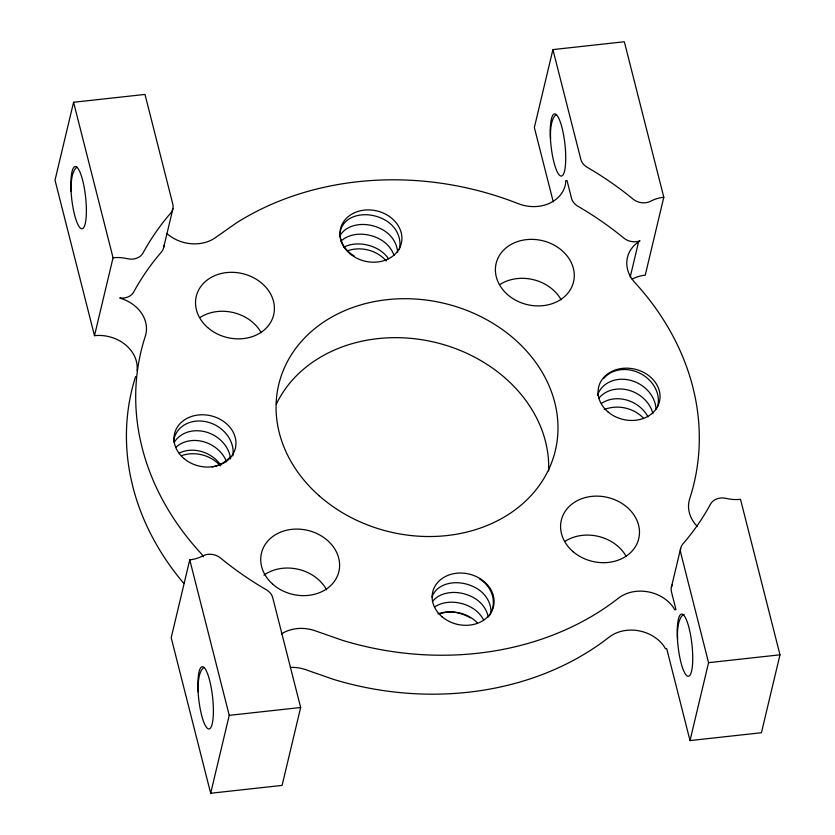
<?xml version="1.0" encoding="UTF-8"?>
<svg xmlns="http://www.w3.org/2000/svg" width="835" height="835" viewBox="0 0 835 835"><rect width="100%" height="100%" fill="white"/><g stroke="black" fill="none" stroke-linecap="round" stroke-linejoin="round"><path stroke-width="1.25" d="M73.574 102.267L113.059 257.764A35.529 29.35 13.4 0 1 127.484 258.725A14.247 11.763 13.4 0 0 143.015 252.995A313.021 258.579 13.4 0 1 168.294 215.9L170.956 212.779A14.07 11.627 13.4 0 0 172.772 203.99L144.987 94.428L73.574 102.267L55.016 180.183L94.491 335.67A35.529 29.35 13.4 0 1 108.915 336.63L112.37 337.611A35.529 29.35 13.4 0 1 137.034 370.583M94.491 335.67L113.059 257.764M163.65 247.567L172.929 208.614M189.754 559.847L171.196 637.752L210.671 793.25L282.094 785.401L300.652 707.495L272.795 597.933A14.07 11.627 13.4 0 0 266.741 590.011L262.681 587.621A313.021 258.579 13.4 0 1 220.44 557.947A14.247 11.763 13.4 0 0 202.926 555.859A35.529 29.35 13.4 0 1 189.754 559.847L229.239 715.345L210.671 793.25M632.074 279.14A35.529 29.35 13.4 0 1 645.246 275.153L663.804 197.248L624.329 41.75L552.906 49.599L534.348 127.504L553.261 201.83M630.206 277.043L638.587 241.858L640.017 240.793A14.247 11.763 13.4 0 1 623.839 238.1A313.021 258.579 13.4 0 0 581.598 208.426L577.538 206.036A14.07 11.627 13.4 0 1 571.484 198.114L567.017 180.506L565.786 180.642L565.546 183.888A35.529 29.35 13.4 0 1 518.097 203.604A284.203 234.781 13.4 0 0 236.733 222.715L216.693 236.722A35.529 29.35 13.4 0 1 166.854 233.466M671.35 587.433L680.629 548.48M690.013 740.572L708.571 662.666L680.796 553.104A14.07 11.627 13.4 0 1 682.602 544.316L685.264 541.184A313.021 258.579 13.4 0 0 710.543 504.089A14.247 11.763 13.4 0 1 726.085 498.37A35.529 29.35 13.4 0 0 740.509 499.33L779.984 654.817L761.426 732.733L690.013 740.572L666.706 648.607L665.474 648.743L663.637 645.737A35.529 29.35 13.4 0 0 609.028 637.23A284.203 234.781 13.4 0 1 333.322 679.325L307.624 670.348A35.529 29.35 13.4 0 0 290.309 667.395M229.239 715.345L300.652 707.495M708.571 662.666L779.984 654.817M552.906 49.599L580.774 159.151A14.07 11.627 13.4 0 0 586.817 167.084L590.877 169.463A313.021 258.579 13.4 0 1 633.118 199.148A14.247 11.763 13.4 0 0 650.642 201.235A35.529 29.35 13.4 0 1 663.804 197.248M183.877 583.477A284.808 235.282 13.4 0 1 132.838 486.711L130.688 477.349A284.808 235.282 13.4 0 1 135.594 376.575M276.302 404.192A142.18 117.453 13.4 0 1 436.047 342.58A142.18 117.453 13.4 0 1 548.616 470.94M500.228 284.328A39.798 32.878 13.4 0 1 561.151 299.89M200.223 317.363A39.798 32.878 13.4 0 1 261.209 332.706M263.943 575.127A39.798 32.878 13.4 0 1 326.621 589.875M564.836 541.477A39.798 32.878 13.4 0 1 626.01 556.047M604.154 409.63A31.271 25.833 13.4 0 1 643.148 417.855M439.93 613.84A31.271 25.833 13.4 0 1 477.213 622.722M181.79 455.576A31.271 25.833 13.4 0 1 220.304 465.815M347.725 250.719A31.271 25.833 13.4 0 1 386.24 260.958M672.436 584.563A14.07 11.627 13.4 0 0 671.517 592.057L675.985 609.654L674.753 609.79L672.927 606.784A35.529 29.35 13.4 0 0 618.307 598.278A284.203 234.781 13.4 0 1 342.601 640.372L316.903 631.396A35.529 29.35 13.4 0 0 281.447 633.911M697.35 526.488A35.529 29.35 13.4 0 1 689.783 498.474A284.808 235.282 13.4 0 0 695.033 396.604L692.873 387.242A284.808 235.282 13.4 0 0 634.997 282.71A35.529 29.35 13.4 0 1 638.587 241.858M163.837 245.271A14.07 11.627 13.4 0 1 161.677 251.732L159.015 254.852A313.021 258.579 13.4 0 0 133.736 291.958A14.247 11.763 13.4 0 1 119.76 297.959L121.649 298.659A35.529 29.35 13.4 0 1 145.217 336.526A284.808 235.282 13.4 0 0 139.967 438.396L142.127 447.758A284.808 235.282 13.4 0 0 200.003 552.29A35.529 29.35 13.4 0 1 203.458 556.684M677.602 639.099A30.926 11.21 81.7 0 1 684.115 614.414M341.035 241.117A30.916 22.952 17.9 0 1 381.522 240.146A30.916 27.597 6.7 0 1 393.995 255.406M354.51 256.314A30.916 22.952 17.9 0 1 344.625 222.726A30.916 22.952 17.9 0 1 386.156 220.67A30.916 27.597 6.7 0 1 399.328 249.655M397.627 252.514A30.916 27.597 6.7 0 0 383.839 230.418A30.916 22.952 17.9 0 0 339.803 236.086M343.822 247.202A30.916 22.952 17.9 0 1 379.205 249.884A30.916 27.597 6.7 0 1 388.515 258.766M230.648 458.885A30.916 26.198 27.9 0 0 208.051 432.655A30.916 26.198 27.9 0 0 175.987 439.888A30.916 24.351 0.9 0 0 174.129 442.54M232.819 455.889A30.916 26.198 27.9 0 0 213.948 424.378A30.916 26.198 27.9 0 0 178.304 430.15A30.916 24.351 0.9 0 0 173.596 441.6M175.934 447.216A30.916 26.198 27.9 0 1 226.619 461.818M230.491 456.568A30.916 24.351 0.9 0 1 212.111 466.942M179.191 453.134A30.916 26.198 27.9 0 1 220.826 465.126M432.405 601.607A30.916 22.952 17.9 0 1 474.885 598.403A30.916 27.597 6.7 0 1 488.245 617.055M483.674 620.123A30.916 27.597 6.7 0 0 472.558 608.151A30.916 22.952 17.9 0 0 434.45 607.139M491.022 612.504A30.916 27.597 6.7 0 0 477.202 588.675A30.916 22.952 17.9 0 0 432.039 597.004M479.52 578.937A30.916 27.597 6.7 0 1 489.268 615.927M437.905 613.85A30.916 22.952 17.9 0 1 470.241 617.879M601.482 403.399A30.916 26.198 27.9 0 1 648.012 416.801M603.538 378.673A30.916 26.198 27.9 0 1 640.915 373.777A30.916 26.198 27.9 0 1 657.281 407.637M656.028 409.119A30.916 26.198 27.9 0 0 634.203 381.511A30.916 26.198 27.9 0 0 601.221 388.411A30.916 24.351 0.9 0 0 597.411 395.362M598.904 398.149A30.916 26.198 27.9 0 1 629.141 390.331A30.916 26.198 27.9 0 1 652.939 413.732M71.246 191.58A30.926 11.21 81.7 0 1 77.102 167.198M198.25 691.777A30.926 11.21 81.7 0 1 204.105 667.405M550.599 138.902A30.926 11.21 81.7 0 1 556.444 114.531M319.127 495.729A142.18 117.453 13.4 0 0 553.803 456.213A142.18 117.453 13.4 0 0 378.13 300.913A142.18 117.453 13.4 0 0 319.127 495.729M507.409 294.473A39.798 32.878 13.4 0 0 573.113 283.472A39.798 32.878 13.4 0 0 523.994 239.969A39.798 32.878 13.4 0 0 507.409 294.473M207.654 327.529A39.798 32.878 13.4 0 0 273.275 316.298A39.798 32.878 13.4 0 0 223.968 272.951A39.798 32.878 13.4 0 0 207.654 327.529M272.492 583.978A39.798 32.878 13.4 0 0 338.352 573.468A39.798 32.878 13.4 0 0 289.641 529.64A39.798 32.878 13.4 0 0 272.492 583.978M573.154 551.726A39.798 32.878 13.4 0 0 638.483 539.629A39.798 32.878 13.4 0 0 588.456 496.867A39.798 32.878 13.4 0 0 573.154 551.726M349.802 253.589A31.271 25.833 13.4 0 0 401.134 244.091A31.271 25.833 13.4 0 0 361.816 210.483A31.271 25.833 13.4 0 0 349.802 253.589M607.943 411.853A31.271 25.833 13.4 0 0 659.274 402.345A31.271 25.833 13.4 0 0 619.967 368.746A31.271 25.833 13.4 0 0 607.943 411.853M442.007 616.721A31.271 25.833 13.4 0 0 493.328 607.212A31.271 25.833 13.4 0 0 454.021 573.614A31.271 25.833 13.4 0 0 442.007 616.721M183.867 458.457A31.271 25.833 13.4 0 0 235.188 448.948A31.271 25.833 13.4 0 0 195.881 415.35A31.271 25.833 13.4 0 0 183.867 458.457M70.891 182.614A31.271 6.993 83.7 0 0 81.997 228.748A31.271 6.993 83.7 0 0 82.978 181.623A31.271 6.993 83.7 0 0 70.891 182.614M550.244 129.936A31.271 6.993 83.7 0 0 561.339 176.07A31.271 6.993 83.7 0 0 562.32 128.945A31.271 6.993 83.7 0 0 550.244 129.936M677.248 630.143A31.271 6.993 83.7 0 0 688.353 676.266A31.271 6.993 83.7 0 0 689.334 629.152A31.271 6.993 83.7 0 0 677.248 630.143M197.895 682.811A31.271 6.993 83.7 0 0 209 728.945A31.271 6.993 83.7 0 0 209.982 681.819A31.271 6.993 83.7 0 0 197.895 682.811"/></g></svg>
